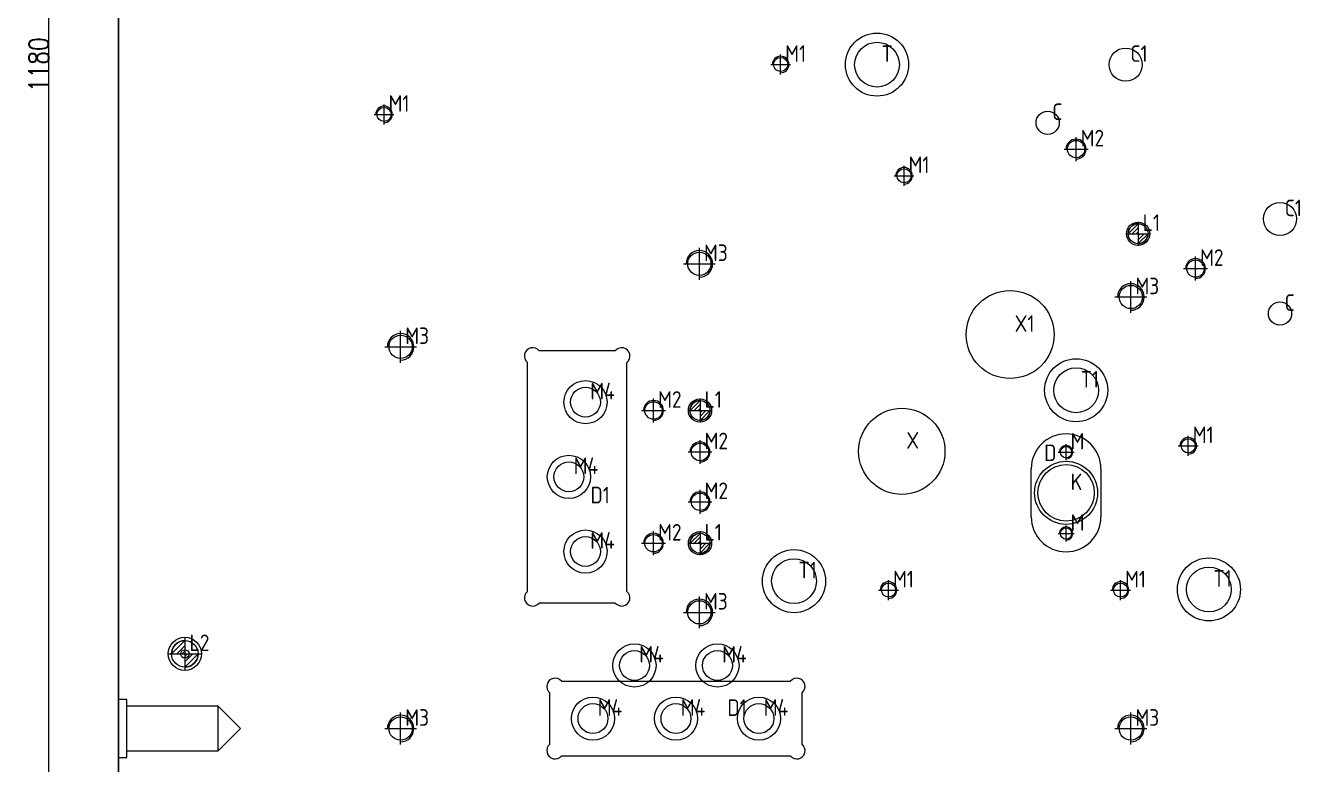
# Model space of a CAD drawing. Header units: millimetres. Extents: x 7217 to 10269, y 62146 to 63808.
# Drawn here: x 7217 to 7989, y 62586 to 63031 of the extents above; entities that cross this region are included whole.
import ezdxf

# ---------------------------------------------------------------- set-up
doc = ezdxf.new("R2010")
doc.units = ezdxf.units.MM
for name, pattern in [('CENTER', [0]), ('DASHDOT', [0]), ('DASHED', [0])]:
    doc.linetypes.add(name, pattern=pattern)
for name, color, linetype, lineweight in [('DIM', 4, 'Continuous', 20), ('UP', 60, 'Continuous', 20), ('UP_W', 1, 'Continuous', 20)]:
    doc.layers.add(name, color=color, linetype=linetype, lineweight=lineweight)
doc.styles.add('gbenor', font='gbenor.shx', dxfattribs={"bigfont": 'gbcbig.shx'})
doc.styles.add('TXT', font='txt.shx', dxfattribs={"width": 0.8, "bigfont": 'ctxt.shx'})
doc.dimstyles.new('零件', dxfattribs={"dimscale": 1.5, "dimtxt": 8, "dimasz": 1, "dimexe": 0, "dimexo": 0, "dimgap": 0, "dimtad": 1, "dimtxsty": 'TXT', "dimcen": 0, "dimclrd": 252, "dimclre": 252, "dimclrt": 4, "dimazin": 3, "dimtp": 0.001, "dimtm": 0.001, "dimtfac": 1, "dimtmove": 0, "dimatfit": 3, "dimlwd": 5, "dimlwe": 5})

# ---------------------------------------------------------------- blocks, each defined once
blk = doc.blocks.new('*D1110')
at = {"layer": 'Defpoints', "color": 0}
for p in [(8073.1, 63007.29), (7258.1, 62417.29), (7273.1, 62417.29)]:
    blk.add_point(p, dxfattribs=at)
at = {"layer": 'DIM', "color": 252, "lineweight": 5}
blk.add_line((7273.1, 62417.29), (7233.41, 62417.29), dxfattribs=at)
at = {"layer": 'DIM', "color": 4, "lineweight": 5, "insert": (7245.75, 62423.29), "char_height": 12, "attachment_point": 5, "style": 'TXT'}
blk.add_mtext('590', dxfattribs=at)
blk = doc.blocks.new('*D1111')
at = {"layer": 'Defpoints', "color": 0}
for p in [(8073.1, 63007.29), (7273.1, 62417.29), (7273.1, 62402.29)]:
    blk.add_point(p, dxfattribs=at)
at = {"layer": 'DIM', "color": 252, "lineweight": 5}
blk.add_line((7273.1, 62417.29), (7273.1, 62377.61), dxfattribs=at)
at = {"layer": 'DIM', "color": 4, "lineweight": 5, "insert": (7267.1, 62389.95), "char_height": 12, "attachment_point": 5, "rotation": 90, "style": 'TXT'}
blk.add_mtext('800', dxfattribs=at)
blk = doc.blocks.new('pg_hx_L0')
at = {"color": 230}
for p, q in [((-0.5, -0.003), (0, 0.497)), ((0, 0.6), (0, -0.6)), ((-0.6, 0), (0.6, 0)), ((-0.3, 0), (0, 0.3)), ((-0.1, 0), (0, 0.1)), ((0.5, 0.003), (0, -0.497)), ((0.1, 0), (0, -0.1)), ((0.3, 0), (0, -0.3))]:
    blk.add_line(p, q, dxfattribs=at)
for start, end in [(90, 180), (270, 0)]:
    blk.add_arc((0, 0), 0.5, start, end, dxfattribs=at)
blk = doc.blocks.new('pg_hx_LLL0')
blk.add_blockref('pg_hx_L0', (0, 0))
blk = doc.blocks.new('*D1124')
at = {"layer": 'Defpoints', "color": 0}
for p in [(7273.1, 63597.29), (7230.99, 62417.29), (7273.1, 62417.29)]:
    blk.add_point(p, dxfattribs=at)
at = {"layer": 'DIM', "color": 252, "lineweight": 5}
for p, q in [((7273.1, 63597.29), (7230.99, 63597.29)), ((7230.99, 63595.79), (7230.99, 62418.79)), ((7273.1, 62417.29), (7230.99, 62417.29))]:
    blk.add_line(p, q, dxfattribs=at)
at = {"layer": 'DIM', "color": 252}
for points in [[(7231.24, 63595.79), (7230.74, 63595.79), (7230.99, 63597.29)], [(7230.74, 62418.79), (7231.24, 62418.79), (7230.99, 62417.29)]]:
    blk.add_solid(points, dxfattribs=at)
at = {"layer": 'DIM', "color": 4, "lineweight": 5, "insert": (7224.99, 63007.29), "char_height": 12, "attachment_point": 5, "rotation": 90, "style": 'TXT'}
blk.add_mtext('1180', dxfattribs=at)

msp = doc.modelspace()

# ---------------------------------------------------------------- linework, layer by layer
at = {"layer": 'DIM', "color": 252, "linetype": 'DASHDOT', "lineweight": 5}
msp.add_lwpolyline([(7273.098, 63597.292), (7273.098, 62417.292), (8873.098, 62417.292), (8873.098, 63597.292)], close=True, dxfattribs=at)
at = {"layer": 'UP', "color": 2, "linetype": 'DASHED', "lineweight": 5, "ltscale": 1.687868}
for p, q in [((7572.459, 62834.917), (7526.536, 62834.917)), ((7519.497, 62689.955), (7519.497, 62827.878)), ((7579.497, 62689.955), (7579.497, 62827.878)), ((7823.098, 62734.792), (7823.098, 62763.853)), ((7865.098, 62763.792), (7865.098, 62734.772)), ((7572.459, 62682.917), (7526.536, 62682.917)), ((7540.036, 62635.792), (7540.036, 62635.792)), ((7540.036, 62635.792), (7677.958, 62635.792)), ((7677.958, 62635.792), (7677.958, 62635.792)), ((7532.997, 62597.831), (7532.997, 62628.753)), ((7684.997, 62597.831), (7684.997, 62628.753)), ((7540.036, 62590.792), (7677.958, 62590.792))]:
    msp.add_line(p, q, dxfattribs=at)
at = {"layer": 'UP', "color": 135, "linetype": 'DASHED', "lineweight": 5, "ltscale": 1.687868}
for p, q in [((7278.098, 62624.794), (7273.098, 62624.794)), ((7278.098, 62589.794), (7278.098, 62624.794)), ((7273.098, 62589.794), (7278.098, 62589.794))]:
    msp.add_line(p, q, dxfattribs=at)
at = {"layer": 'UP', "color": 31, "linetype": 'DASHED', "lineweight": 5, "ltscale": 1.687868}
for p, q in [((7532.997, 62628.753), (7532.997, 62628.753)), ((7684.997, 62628.753), (7684.997, 62628.753)), ((7532.997, 62597.831), (7532.997, 62597.831)), ((7684.997, 62597.831), (7684.997, 62597.831))]:
    msp.add_line(p, q, dxfattribs=at)
at = {"layer": 'UP', "color": 5, "linetype": 'DASHED', "lineweight": 5, "ltscale": 1.687868}
for p, q in [((7333.098, 62620.798), (7278.098, 62620.798)), ((7346.602, 62607.294), (7333.098, 62620.798)), ((7333.098, 62593.79), (7333.098, 62620.798)), ((7333.098, 62593.79), (7346.602, 62607.294)), ((7278.098, 62593.79), (7333.098, 62593.79))]:
    msp.add_line(p, q, dxfattribs=at)
at = {"layer": 'UP', "color": 135, "linetype": 'Continuous', "lineweight": 5}
msp.add_lwpolyline([(8160.448, 62422.292), (7985.448, 62422.292, 0.4142136), (7980.448, 62417.292), (7832.948, 62417.292), (7822.948, 62427.292), (7822.948, 62475.792, 0.4142136), (7792.948, 62505.792), (7602.948, 62505.792, 0.4142136), (7572.948, 62475.792), (7572.948, 62427.292), (7562.948, 62417.292), (7273.098, 62417.292), (7273.098, 63597.292), (7562.948, 63597.292), (7572.948, 63587.292), (7572.948, 63538.792, 0.4142136), (7602.948, 63508.792), (7792.948, 63508.792, 0.4142136), (7822.948, 63538.792), (7822.948, 63587.292), (7832.948, 63597.292), (8312.948, 63597.292)], format="xyb", dxfattribs=at)
at = {"layer": 'UP', "color": 42, "linetype": 'Continuous', "lineweight": 5}
for centre, radius in [((7730.157, 63007.292), 19), ((7879.998, 63007.292), 10), ((7832.998, 62972.292), 7), ((7972.998, 62914.292), 10), ((7887.507, 62905.408), 7), ((7623.098, 62887.292), 7.003), ((7810.363, 62844.657), 26.502), ((7883.098, 62867.292), 7.003), ((7972.998, 62857.292), 7), ((7443.098, 62837.292), 7.003), ((7850.157, 62811.102), 19), ((7554.497, 62803.917), 13), ((7554.497, 62803.917), 9), ((7623.497, 62798.917), 7), ((7544.497, 62758.917), 13), ((7544.497, 62758.917), 9), ((7554.497, 62713.917), 13), ((7554.497, 62713.917), 9), ((7623.497, 62718.917), 7), ((7680.157, 62696.102), 19), ((7930.157, 62691.102), 19), ((7623.098, 62677.292), 7.003), ((7313.098, 62652.292), 10), ((7313.098, 62652.292), 2.5), ((7583.997, 62645.292), 13), ((7583.997, 62645.292), 9), ((7633.997, 62645.292), 13), ((7633.997, 62645.292), 9), ((7558.997, 62613.292), 13), ((7558.997, 62613.292), 9), ((7608.997, 62613.292), 13), ((7608.997, 62613.292), 9), ((7658.997, 62613.292), 13), ((7658.997, 62613.292), 9), ((7443.098, 62607.292), 7.003), ((7883.098, 62607.292), 7.003)]:
    msp.add_circle(centre, radius, dxfattribs=at)
at = {"layer": 'UP', "color": 2, "linetype": 'Continuous', "lineweight": 5}
for centre, radius in [((7730.157, 63007.292), 13.501), ((7850.157, 62811.102), 13.501), ((7844.098, 62749.292), 17), ((7680.157, 62696.102), 13.501), ((7930.157, 62691.102), 13.501)]:
    msp.add_circle(centre, radius, dxfattribs=at)
at = {"layer": 'UP', "color": 30, "linetype": 'DASHED', "lineweight": 5, "ltscale": 1.687868}
for centre, radius in [((7672.098, 63007.371), 4.253), ((7433.098, 62977.29), 4.253), ((7850.122, 62956.395), 5.253), ((7746.441, 62940.354), 4.253), ((7922.101, 62884.416), 5.253), ((7595.497, 62798.917), 5.253), ((7745.098, 62774.292), 26.002), ((7623.497, 62773.917), 5.253), ((7844.098, 62773.792), 3.403), ((7917.69, 62777.619), 4.253), ((7623.497, 62743.917), 5.253), ((7595.497, 62718.917), 5.253), ((7844.098, 62724.792), 3.403), ((7737.098, 62690.712), 4.253), ((7876.898, 62690.712), 4.253)]:
    msp.add_circle(centre, radius, dxfattribs=at)
at = {"layer": 'UP', "color": 2, "linetype": 'DASHED', "lineweight": 5, "ltscale": 1.687868}
msp.add_circle((7844.098, 62749.292), 19, dxfattribs=at)
at = {"layer": 'UP', "color": 30, "linetype": 'DASHED', "lineweight": 5, "ltscale": 1.687868}
for centre, radius in [((7672.098, 63007.371), 5), ((7433.098, 62977.29), 5), ((7850.122, 62956.395), 6), ((7746.441, 62940.354), 5), ((7922.101, 62884.416), 6), ((7595.497, 62798.917), 6), ((7623.497, 62773.917), 6), ((7844.098, 62773.792), 4), ((7917.69, 62777.619), 5), ((7623.497, 62743.917), 6), ((7595.497, 62718.917), 6), ((7844.098, 62724.792), 4), ((7737.098, 62690.712), 5), ((7876.898, 62690.712), 5)]:
    msp.add_arc(centre, radius, 270, 180, dxfattribs=at)
at = {"layer": 'UP', "color": 42, "linetype": 'Continuous', "lineweight": 5}
for centre in [(7623.098, 62887.292), (7883.098, 62867.292), (7443.098, 62837.292), (7623.098, 62677.292), (7443.098, 62607.292), (7883.098, 62607.292)]:
    msp.add_arc(centre, 8, 270, 180, dxfattribs=at)
at = {"layer": 'UP', "color": 2, "linetype": 'DASHED', "lineweight": 5, "ltscale": 1.687868}
for centre, radius, start, end in [((7522.679, 62831.735), 5, 39.523608, 230.476392), ((7576.316, 62831.735), 5, 309.523608, 140.476392), ((7844.098, 62763.792), 21, 0.000075, 179.832321), ((7844.098, 62734.792), 21, 180.000017, 359.944309), ((7522.679, 62686.099), 5, 129.523608, 320.476392), ((7576.316, 62686.099), 5, 219.523608, 50.476392), ((7536.179, 62632.61), 5, 39.523608, 230.476392), ((7681.815, 62632.61), 5, 309.523608, 140.476392), ((7536.179, 62593.974), 5, 129.523608, 320.476392), ((7681.815, 62593.974), 5, 219.523608, 50.476392)]:
    msp.add_arc(centre, radius, start, end, dxfattribs=at)
at = {"layer": 'UP_W', "color": 1, "linetype": 'CENTER', "lineweight": 5, "ltscale": 1.687868}
for p, q in [((7672.098, 63001.371), (7672.098, 63013.371)), ((7666.098, 63007.371), (7678.098, 63007.371)), ((7433.098, 62971.29), (7433.098, 62983.29)), ((7427.098, 62977.29), (7439.098, 62977.29)), ((7850.122, 62949.195), (7850.122, 62963.595)), ((7842.922, 62956.395), (7857.322, 62956.395)), ((7740.441, 62940.354), (7752.441, 62940.354)), ((7746.441, 62934.354), (7746.441, 62946.354)), ((7623.098, 62877.692), (7623.098, 62896.892)), ((7613.498, 62887.292), (7632.698, 62887.292)), ((7922.101, 62877.216), (7922.101, 62891.616)), ((7914.901, 62884.416), (7929.301, 62884.416)), ((7883.098, 62857.692), (7883.098, 62876.892)), ((7873.498, 62867.292), (7892.698, 62867.292)), ((7443.098, 62827.692), (7443.098, 62846.892)), ((7433.498, 62837.292), (7452.698, 62837.292)), ((7595.497, 62791.717), (7595.497, 62806.117)), ((7588.297, 62798.917), (7602.697, 62798.917)), ((7623.497, 62766.717), (7623.497, 62781.117)), ((7844.098, 62768.992), (7844.098, 62778.592)), ((7911.69, 62777.619), (7923.69, 62777.619)), ((7917.69, 62771.619), (7917.69, 62783.619)), ((7616.297, 62773.917), (7630.697, 62773.917)), ((7839.298, 62773.792), (7848.898, 62773.792)), ((7623.497, 62736.717), (7623.497, 62751.117)), ((7616.297, 62743.917), (7630.697, 62743.917)), ((7595.497, 62711.717), (7595.497, 62726.117)), ((7839.298, 62724.792), (7848.898, 62724.792)), ((7844.098, 62719.992), (7844.098, 62729.592)), ((7588.297, 62718.917), (7602.697, 62718.917)), ((7737.098, 62684.712), (7737.098, 62696.712)), ((7876.898, 62684.712), (7876.898, 62696.712)), ((7623.098, 62667.692), (7623.098, 62686.892)), ((7731.098, 62690.712), (7743.098, 62690.712)), ((7870.898, 62690.712), (7882.898, 62690.712)), ((7613.498, 62677.292), (7632.698, 62677.292)), ((7443.098, 62597.692), (7443.098, 62616.892)), ((7883.098, 62597.692), (7883.098, 62616.892)), ((7433.498, 62607.292), (7452.698, 62607.292)), ((7873.498, 62607.292), (7892.698, 62607.292))]:
    msp.add_line(p, q, dxfattribs=at)
at = {"layer": 'UP_W', "color": 1, "linetype": 'Continuous', "lineweight": 5}
for centre, radius in [((7887.507, 62905.408), 6), ((7623.497, 62798.917), 6), ((7623.497, 62718.917), 6), ((7313.098, 62652.292), 8)]:
    msp.add_circle(centre, radius, dxfattribs=at)

# ---------------------------------------------------------------- block references
at = {"layer": 'UP', "lineweight": 5, "ltscale": 1.687868}
for p, xscale, yscale, zscale in [((7887.507, 62905.408), 12, 12, 12), ((7623.497, 62798.917), 12, 12, 12), ((7623.497, 62718.917), 12, 12, 12), ((7313.098, 62652.292), 16, 16, 16)]:
    msp.add_blockref('pg_hx_LLL0', p, dxfattribs=dict(at, xscale=xscale, yscale=yscale, zscale=zscale))

# ---------------------------------------------------------------- texts
at = {"layer": 'DIM', "color": 4, "lineweight": 5, "style": 'gbenor'}
for s, p in [('M1', (7674.838, 63008.993)), ('T', (7732.902, 63008.916)), ('C1', (7882.838, 63008.963)), ('M1', (7435.838, 62978.911)), ('C', (7835.778, 62973.933)), ('M2', (7852.882, 62958.026)), ('M1', (7749.181, 62941.975)), ('C1', (7975.838, 62915.963)), ('L1', (7890.287, 62907.049)), ('M3', (7625.898, 62888.943)), ('M2', (7924.861, 62886.047)), ('M3', (7885.898, 62868.943)), ('C', (7975.778, 62858.933)), ('X1', (7813.108, 62846.281)), ('M3', (7445.898, 62838.943)), ('M4', (7557.398, 62805.618)), ('T1', (7852.902, 62812.726)), ('M2', (7598.258, 62800.548)), ('L1', (7626.278, 62800.558)), ('M2', (7626.258, 62775.548)), ('X', (7747.843, 62775.916)), ('M', (7846.818, 62775.403)), ('M1', (7920.43, 62779.24)), ('D', (7830.913, 62768.406)), ('M4', (7547.398, 62760.618)), ('M2', (7626.258, 62745.548)), ('K', (7846.843, 62750.916)), ('D1', (7557.517, 62742.938)), ('M2', (7598.258, 62720.548)), ('L1', (7626.278, 62720.558)), ('M', (7846.818, 62726.403)), ('M4', (7557.398, 62715.618)), ('T1', (7682.902, 62697.726)), ('M1', (7739.838, 62692.333)), ('M1', (7879.638, 62692.333)), ('T1', (7932.902, 62692.726)), ('M3', (7625.898, 62678.943)), ('L2', (7315.938, 62653.963)), ('M4', (7586.897, 62646.993)), ('M4', (7636.897, 62646.993)), ('M4', (7561.897, 62614.993)), ('M4', (7611.897, 62614.993)), ('D1', (7640.016, 62614.863)), ('M4', (7661.897, 62614.993)), ('M3', (7445.898, 62608.943)), ('M3', (7885.898, 62608.943))]:
    msp.add_text(s, height=10, dxfattribs=at).set_placement(p)

# ---------------------------------------------------------------- dimensions: what is measured, and where the dimension line sits
at = {"layer": 'DIM', "lineweight": 5}
dim = msp.add_linear_dim(base=(7230.992, 62417.292), p1=(7273.098, 63597.292), p2=(7273.098, 62417.292), angle=90, dimstyle='零件', dxfattribs=at)
dim.commit()
dim.dimension.update_dxf_attribs({"geometry": '*D1124', "text_midpoint": (7224.992, 63007.292)})
for offset, dtype, picture, middle in [((-15, 0), 0, '*D1110', (7245.755, 62423.292)), ((0, -15), 1, '*D1111', (7267.098, 62389.949))]:
    dim = msp.add_ordinate_dim(feature_location=(7273.098, 62417.292), offset=offset, dtype=dtype, origin=(8073.098, 63007.292), dimstyle='零件', dxfattribs=at)
    dim.commit()
    dim.dimension.update_dxf_attribs({"geometry": picture, "text_midpoint": middle})

doc.saveas('drawing.dxf')
